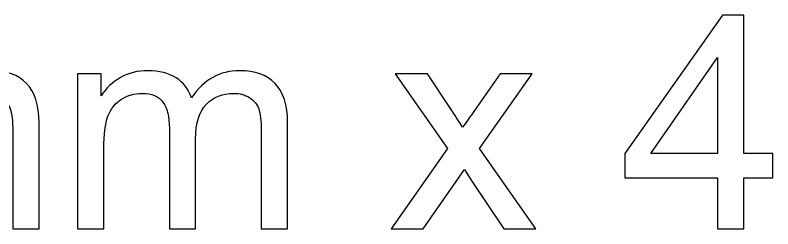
# Model space of a CAD drawing. Header units: centimetres. Extents: x -93 to 10, y -23 to 17.
# Drawn here: x 2.295 to 6.596, y 2.121 to 3.334 of the extents above; entities that cross this region are included whole.
import ezdxf

# ---------------------------------------------------------------- set-up
doc = ezdxf.new("R2010")
doc.units = ezdxf.units.CM
doc.header["$MEASUREMENT"] = 0
doc.layers.add('CASE_LAYER', color=7, linetype='Continuous')

msp = doc.modelspace()

# ---------------------------------------------------------------- linework, layer by layer
at = {"layer": 'CASE_LAYER', "color": 250}
for points, knots in [([(6.28246, 2.12132), (6.28246, 2.12132), (6.28246, 2.41088), (6.28246, 2.41088), (6.28246, 2.41088), (5.75583, 2.41088), (5.75583, 2.41088), (5.75583, 2.41088), (5.75583, 2.54804), (5.75583, 2.54804), (5.75583, 2.54804), (6.30955, 3.33374), (6.30955, 3.33374), (6.30955, 3.33374), (6.43147, 3.33374), (6.43147, 3.33374), (6.43147, 3.33374), (6.43147, 2.54804), (6.43147, 2.54804), (6.43147, 2.54804), (6.59572, 2.54804), (6.59572, 2.54804), (6.59572, 2.54804), (6.59572, 2.41088), (6.59572, 2.41088), (6.59572, 2.41088), (6.43147, 2.41088), (6.43147, 2.41088), (6.43147, 2.41088), (6.43147, 2.12132), (6.43147, 2.12132), (6.43147, 2.12132), (6.28246, 2.12132), (6.28246, 2.12132)], [0, 0, 0, 0, 0.0909091, 0.0909091, 0.0909091, 0.1818182, 0.1818182, 0.1818182, 0.2727273, 0.2727273, 0.2727273, 0.3636364, 0.3636364, 0.3636364, 0.4545455, 0.4545455, 0.4545455, 0.5454545, 0.5454545, 0.5454545, 0.6363636, 0.6363636, 0.6363636, 0.7272727, 0.7272727, 0.7272727, 0.8181818, 0.8181818, 0.8181818, 0.9090909, 0.9090909, 0.9090909, 1, 1, 1, 1]), ([(6.28246, 2.54804), (6.28246, 2.54804), (6.28246, 3.09357), (6.28246, 3.09357), (6.28246, 3.09357), (5.9023, 2.54804), (5.9023, 2.54804), (5.9023, 2.54804), (6.28246, 2.54804), (6.28246, 2.54804)], [0, 0, 0, 0, 0.3333333, 0.3333333, 0.3333333, 0.6666667, 0.6666667, 0.6666667, 1, 1, 1, 1]), ([(1.2386, 2.12132), (1.2386, 2.12132), (1.2386, 3.00016), (1.2386, 3.00016), (1.2386, 3.00016), (1.37237, 3.00016), (1.37237, 3.00016), (1.37237, 3.00016), (1.37237, 2.87598), (1.37237, 2.87598), (1.39975, 2.91888), (1.43644, 2.95359), (1.48216, 2.97956), (1.52788, 3.0058), (1.57981, 3.01878), (1.63823, 3.01878), (1.70314, 3.01878), (1.75648, 3.00524), (1.79796, 2.97843), (1.83945, 2.95133), (1.8688, 2.9138), (1.88573, 2.86526), (1.95573, 2.9677), (2.04632, 3.01878), (2.15808, 3.01878), (2.24557, 3.01878), (2.31302, 2.9948), (2.35987, 2.94654), (2.407, 2.89828), (2.4307, 2.82405), (2.4307, 2.72386), (2.4307, 2.72386), (2.4307, 2.12132), (2.4307, 2.12132), (2.4307, 2.12132), (2.28169, 2.12132), (2.28169, 2.12132), (2.28169, 2.12132), (2.28169, 2.67447), (2.28169, 2.67447), (2.28169, 2.73374), (2.27661, 2.77664), (2.26702, 2.80289), (2.25742, 2.82913), (2.23992, 2.85002), (2.21424, 2.8661), (2.18884, 2.88219), (2.15892, 2.89009), (2.12478, 2.89009), (2.06269, 2.89009), (2.01132, 2.86949), (1.9704, 2.82857), (1.92948, 2.78736), (1.90916, 2.72161), (1.90916, 2.63129), (1.90916, 2.63129), (1.90916, 2.12132), (1.90916, 2.12132), (1.90916, 2.12132), (1.76015, 2.12132), (1.76015, 2.12132), (1.76015, 2.12132), (1.76015, 2.69169), (1.76015, 2.69169), (1.76015, 2.75773), (1.74801, 2.8074), (1.72374, 2.84042), (1.69947, 2.87344), (1.65967, 2.89009), (1.60464, 2.89009), (1.56287, 2.89009), (1.52421, 2.87909), (1.48865, 2.85707), (1.45309, 2.83506), (1.42741, 2.80289), (1.41132, 2.76027), (1.39552, 2.71794), (1.38761, 2.65669), (1.38761, 2.57683), (1.38761, 2.57683), (1.38761, 2.12132), (1.38761, 2.12132), (1.38761, 2.12132), (1.2386, 2.12132), (1.2386, 2.12132)], [0, 0, 0, 0, 0.0357143, 0.0357143, 0.0357143, 0.0714286, 0.0714286, 0.0714286, 0.1071429, 0.1071429, 0.1071429, 0.1428571, 0.1428571, 0.1428571, 0.1785714, 0.1785714, 0.1785714, 0.2142857, 0.2142857, 0.2142857, 0.25, 0.25, 0.25, 0.2857143, 0.2857143, 0.2857143, 0.3214286, 0.3214286, 0.3214286, 0.3571429, 0.3571429, 0.3571429, 0.3928571, 0.3928571, 0.3928571, 0.4285714, 0.4285714, 0.4285714, 0.4642857, 0.4642857, 0.4642857, 0.5, 0.5, 0.5, 0.5357143, 0.5357143, 0.5357143, 0.5714286, 0.5714286, 0.5714286, 0.6071429, 0.6071429, 0.6071429, 0.6428571, 0.6428571, 0.6428571, 0.6785714, 0.6785714, 0.6785714, 0.7142857, 0.7142857, 0.7142857, 0.75, 0.75, 0.75, 0.7857143, 0.7857143, 0.7857143, 0.8214286, 0.8214286, 0.8214286, 0.8571429, 0.8571429, 0.8571429, 0.8928571, 0.8928571, 0.8928571, 0.9285714, 0.9285714, 0.9285714, 0.9642857, 0.9642857, 0.9642857, 1, 1, 1, 1]), ([(2.64914, 2.12132), (2.64914, 2.12132), (2.64914, 3.00016), (2.64914, 3.00016), (2.64914, 3.00016), (2.78291, 3.00016), (2.78291, 3.00016), (2.78291, 3.00016), (2.78291, 2.87598), (2.78291, 2.87598), (2.81029, 2.91888), (2.84698, 2.95359), (2.8927, 2.97956), (2.93842, 3.0058), (2.99035, 3.01878), (3.04877, 3.01878), (3.11368, 3.01878), (3.16702, 3.00524), (3.2085, 2.97843), (3.24999, 2.95133), (3.27934, 2.9138), (3.29627, 2.86526), (3.36627, 2.9677), (3.45686, 3.01878), (3.56862, 3.01878), (3.65611, 3.01878), (3.72356, 2.9948), (3.77041, 2.94654), (3.81754, 2.89828), (3.84124, 2.82405), (3.84124, 2.72386), (3.84124, 2.72386), (3.84124, 2.12132), (3.84124, 2.12132), (3.84124, 2.12132), (3.69223, 2.12132), (3.69223, 2.12132), (3.69223, 2.12132), (3.69223, 2.67447), (3.69223, 2.67447), (3.69223, 2.73374), (3.68715, 2.77664), (3.67756, 2.80289), (3.66796, 2.82913), (3.65046, 2.85002), (3.62478, 2.8661), (3.59938, 2.88219), (3.56946, 2.89009), (3.53532, 2.89009), (3.47323, 2.89009), (3.42186, 2.86949), (3.38094, 2.82857), (3.34002, 2.78736), (3.3197, 2.72161), (3.3197, 2.63129), (3.3197, 2.63129), (3.3197, 2.12132), (3.3197, 2.12132), (3.3197, 2.12132), (3.17069, 2.12132), (3.17069, 2.12132), (3.17069, 2.12132), (3.17069, 2.69169), (3.17069, 2.69169), (3.17069, 2.75773), (3.15855, 2.8074), (3.13428, 2.84042), (3.11001, 2.87344), (3.07021, 2.89009), (3.01518, 2.89009), (2.97341, 2.89009), (2.93475, 2.87909), (2.89919, 2.85707), (2.86363, 2.83506), (2.83795, 2.80289), (2.82186, 2.76027), (2.80606, 2.71794), (2.79815, 2.65669), (2.79815, 2.57683), (2.79815, 2.57683), (2.79815, 2.12132), (2.79815, 2.12132), (2.79815, 2.12132), (2.64914, 2.12132), (2.64914, 2.12132)], [0, 0, 0, 0, 0.0357143, 0.0357143, 0.0357143, 0.0714286, 0.0714286, 0.0714286, 0.1071429, 0.1071429, 0.1071429, 0.1428571, 0.1428571, 0.1428571, 0.1785714, 0.1785714, 0.1785714, 0.2142857, 0.2142857, 0.2142857, 0.25, 0.25, 0.25, 0.2857143, 0.2857143, 0.2857143, 0.3214286, 0.3214286, 0.3214286, 0.3571429, 0.3571429, 0.3571429, 0.3928571, 0.3928571, 0.3928571, 0.4285714, 0.4285714, 0.4285714, 0.4642857, 0.4642857, 0.4642857, 0.5, 0.5, 0.5, 0.5357143, 0.5357143, 0.5357143, 0.5714286, 0.5714286, 0.5714286, 0.6071429, 0.6071429, 0.6071429, 0.6428571, 0.6428571, 0.6428571, 0.6785714, 0.6785714, 0.6785714, 0.7142857, 0.7142857, 0.7142857, 0.75, 0.75, 0.75, 0.7857143, 0.7857143, 0.7857143, 0.8214286, 0.8214286, 0.8214286, 0.8571429, 0.8571429, 0.8571429, 0.8928571, 0.8928571, 0.8928571, 0.9285714, 0.9285714, 0.9285714, 0.9642857, 0.9642857, 0.9642857, 1, 1, 1, 1]), ([(4.42854, 2.12132), (4.42854, 2.12132), (4.74943, 2.57654), (4.74943, 2.57654), (4.74943, 2.57654), (4.45225, 3.00016), (4.45225, 3.00016), (4.45225, 3.00016), (4.63541, 3.00016), (4.63541, 3.00016), (4.63541, 3.00016), (4.77426, 2.79273), (4.77426, 2.79273), (4.79994, 2.75378), (4.82026, 2.72217), (4.83466, 2.69733), (4.85977, 2.73261), (4.88207, 2.7645), (4.90211, 2.79301), (4.90211, 2.79301), (5.0483, 3.00016), (5.0483, 3.00016), (5.0483, 3.00016), (5.23033, 3.00016), (5.23033, 3.00016), (5.23033, 3.00016), (4.93146, 2.57654), (4.93146, 2.57654), (4.93146, 2.57654), (5.24981, 2.12132), (5.24981, 2.12132), (5.24981, 2.12132), (5.06862, 2.12132), (5.06862, 2.12132), (5.06862, 2.12132), (4.88687, 2.39225), (4.88687, 2.39225), (4.88687, 2.39225), (4.84538, 2.45745), (4.84538, 2.45745), (4.84538, 2.45745), (4.61057, 2.12132), (4.61057, 2.12132), (4.61057, 2.12132), (4.42854, 2.12132), (4.42854, 2.12132)], [0, 0, 0, 0, 0.0666667, 0.0666667, 0.0666667, 0.1333333, 0.1333333, 0.1333333, 0.2, 0.2, 0.2, 0.2666667, 0.2666667, 0.2666667, 0.3333333, 0.3333333, 0.3333333, 0.4, 0.4, 0.4, 0.4666667, 0.4666667, 0.4666667, 0.5333333, 0.5333333, 0.5333333, 0.6, 0.6, 0.6, 0.6666667, 0.6666667, 0.6666667, 0.7333333, 0.7333333, 0.7333333, 0.8, 0.8, 0.8, 0.8666667, 0.8666667, 0.8666667, 0.9333333, 0.9333333, 0.9333333, 1, 1, 1, 1])]:
    msp.add_open_spline(points, degree=3, knots=knots, dxfattribs=at)

doc.saveas('drawing.dxf')
